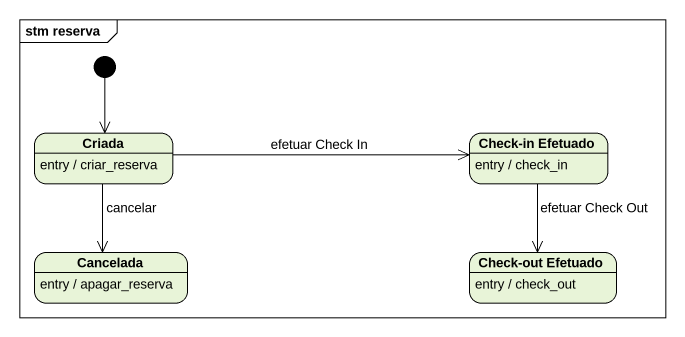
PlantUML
@startuml
mainframe stm reserva
hide empty description
state Criada
Criada : entry / criar_reserva
state "Check-in Efetuado" as Check_in_Efetuado
Check_in_Efetuado : entry / check_in
state Cancelada
Cancelada : entry / apagar_reserva
state "Check-out Efetuado" as Check_out_Efetuado
Check_out_Efetuado : entry / check_out
[*] --> Criada
Criada -right-> Check_in_Efetuado : efetuar Check In
Criada --> Cancelada : cancelar
Check_in_Efetuado --> Check_out_Efetuado : efetuar Check Out
@enduml
